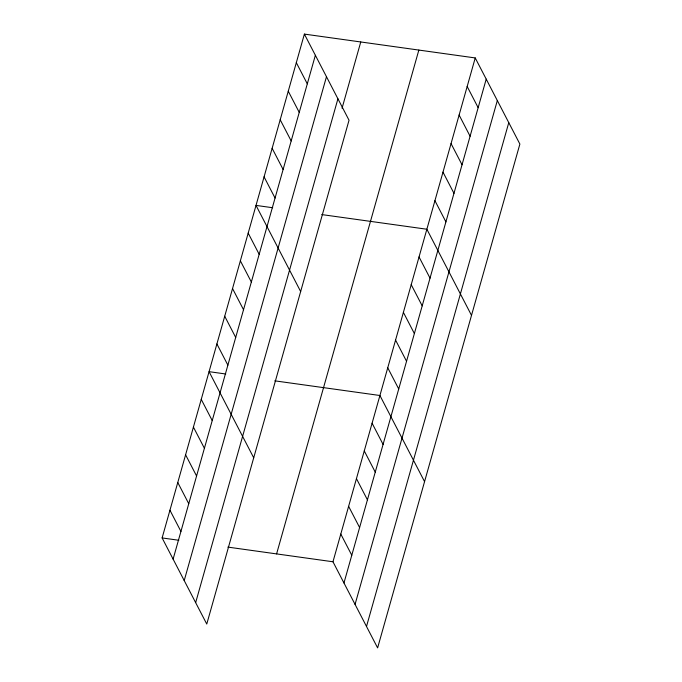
<?xml version="1.0" encoding="UTF-8"?>
<svg xmlns="http://www.w3.org/2000/svg" width="682" height="682" viewBox="0 0 682 682"><rect width="100%" height="100%" fill="white"/><g stroke="black" fill="none" stroke-linecap="round" stroke-linejoin="round"><path stroke-width="1.02" d="M304.385 34.1L349.031 120.228L206.765 624.064L162.12 537.936L304.385 34.1L475.235 57.936L519.88 144.064L377.615 647.9L332.969 561.772L475.235 57.936M173.109 559.129L315.365 55.293M184.217 580.553L326.473 76.725M195.657 602.632L337.922 98.805M342.049 108.242L360.761 41.969M276.594 553.903L418.85 50.067M343.958 582.965L486.215 79.129M355.066 604.388L497.323 100.561M366.507 626.468L508.772 122.641M272.715 207.737L256.014 205.401L300.66 291.538M321.733 214.574L426.864 229.237L471.509 315.374M225.768 374L209.067 371.664L253.713 457.801M274.786 380.837L379.917 395.5L424.562 481.637M162.12 537.936L178.829 540.263M227.839 547.1L332.969 561.772M467.17 86.486L478.159 107.679M459.114 115.036L470.094 136.23M451.049 143.587L462.038 164.78M442.985 172.137L453.973 193.33M434.928 200.687L445.909 221.88M419.038 256.952L430.027 278.145M296.32 62.65L307.301 83.843M411.212 284.658L422.201 305.851M403.394 312.373L414.375 333.566M288.256 91.2L299.245 112.394M395.569 340.079L406.549 361.272M280.2 119.751L291.18 140.944M387.743 367.794L398.731 388.987M272.135 148.301L283.124 169.494M264.07 176.851L275.059 198.044M372.091 423.215L383.079 444.408M364.273 450.921L375.253 472.114M248.188 233.116L259.177 254.309M356.447 478.636L367.428 499.829M240.362 260.822L251.351 282.016M348.621 506.351L359.61 527.536M232.536 288.537L243.525 309.73M340.795 534.057L351.784 555.25M224.719 316.243L235.699 337.437M216.893 343.958L227.873 365.151M201.241 399.379L212.23 420.572M193.415 427.085L204.404 448.279M185.589 454.8L196.578 475.993M177.772 482.515L188.752 503.7M169.946 510.221L180.926 531.414"/></g></svg>
